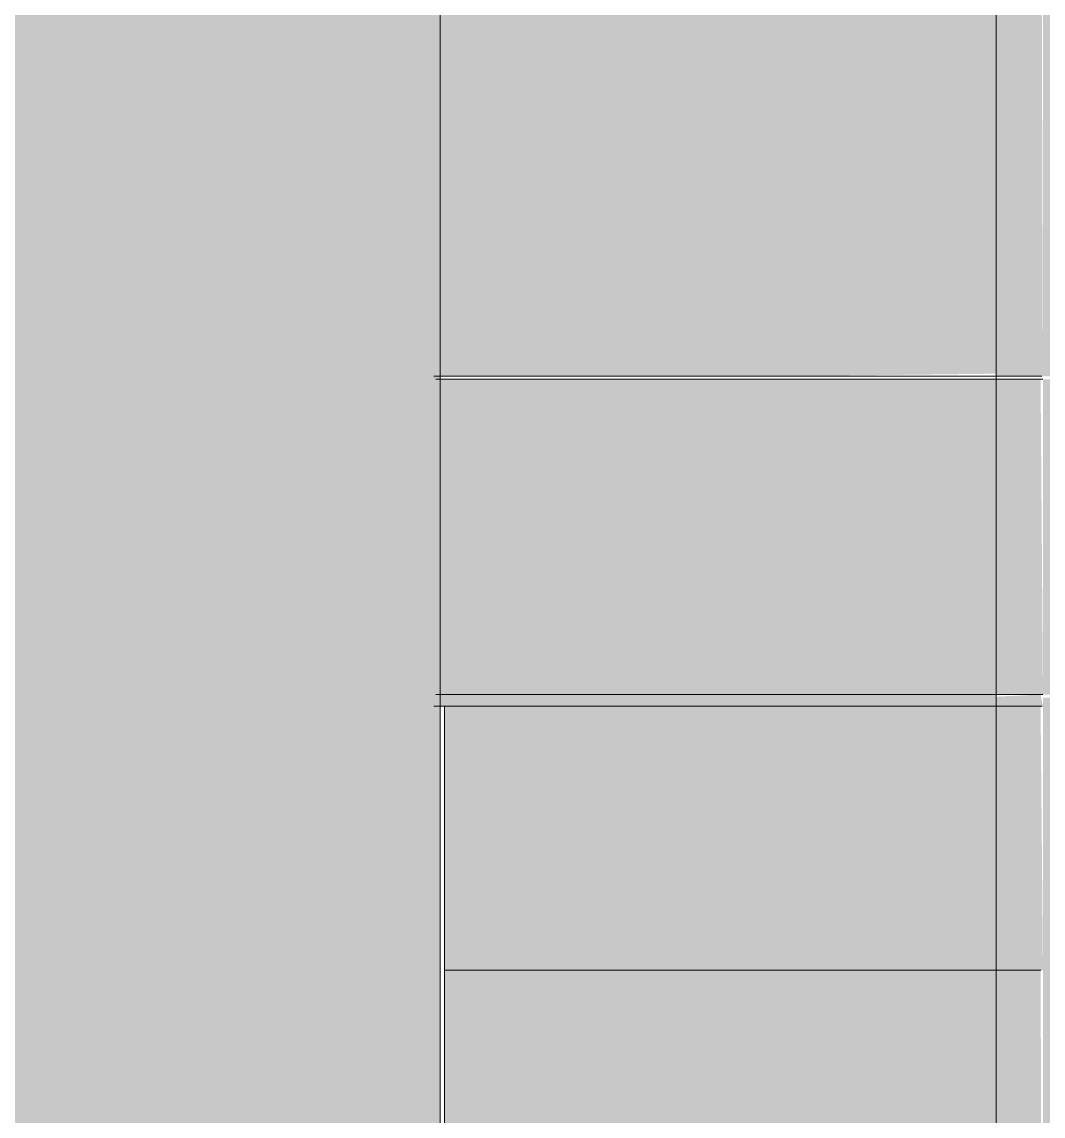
# Model space of a CAD drawing. Header units: millimetres. Extents: x -11450 to 1579, y -1115 to 3078.
# Drawn here: x -4561.5 to -4430, y 1256.2 to 1397.1 of the extents above; entities that cross this region are included whole.
import ezdxf

# ---------------------------------------------------------------- set-up
doc = ezdxf.new("R2010")
doc.units = ezdxf.units.MM
for name, color, linetype, lineweight in [('G-XREF-____-OTLN', 8, 'Continuous', 9), ('M-EQPM-____-OTLN', 50, 'Continuous', 9), ('P-PIPE-____-OTLN', 3, 'Continuous', 9), ('S-BEAR', 7, 'Continuous', 9)]:
    doc.layers.add(name, color=color, linetype=linetype, lineweight=lineweight)

# ---------------------------------------------------------------- blocks, each defined once
blk = doc.blocks.new('Filter column D940 26_01_26 - ASY SLM 1600 Filter column D940_iam-V168-Разрез 11')
at = {"layer": 'G-XREF-____-OTLN'}
blk.add_line((-4436, 2145.13), (-4436, 645.13), dxfattribs=at)
blk = doc.blocks.new('Filter column D940 26_01_26 - Standard-V169-Разрез 11')
blk.add_blockref('Filter column D940 26_01_26 - ASY SLM 1600 Filter column D940_iam-V168-Разрез 11', (0, 0))
blk = doc.blocks.new('BVI10_30__EAQ-EFM 220В - BVI10_30__EAQ-EFM Привод EFM1H d_20-110-V179-Разрез 11')
at = {"layer": 'P-PIPE-____-OTLN', "lineweight": 20}
for color, points in [(33, [(-4477.17, 1351.5), (-4462.05, 1351.56), (-4462.05, 1448.5), (-4507.62, 1448.5), (-4507.62, 1351.5), (-4483.13, 1351.5)]), (33, [(-4462.05, 1351.5), (-4435.99, 1351.82), (-4435.99, 1448.5), (-4462.05, 1448.44), (-4462.05, 1351.56)]), (253, [(-4429.99, 1351.5), (-4430.3, 1448.5), (-4435.99, 1448.18), (-4435.99, 1351.5), (-4430.3, 1351.5)]), (9, [(-4429.99, 1351.5), (-4384.05, 1351.5), (-4384.41, 1365), (-4397.07, 1365.17), (-4398.44, 1366.21), (-4399.3, 1367.65), (-4399.73, 1370), (-4399.6, 1431.29), (-4398.63, 1433.54), (-4397.61, 1434.57), (-4396.27, 1435), (-4384.41, 1435), (-4384.05, 1448.5), (-4429.99, 1448.5), (-4429.99, 1360.55)]), (33, [(-4507.62, 1310.5), (-4462.05, 1310.5), (-4462.05, 1351.1), (-4507.62, 1351.1), (-4507.62, 1323.14)]), (33, [(-4462.05, 1310.5), (-4435.99, 1310.5), (-4435.99, 1351.1), (-4462.05, 1351.1), (-4462.05, 1325.51)]), (253, [(-4429.99, 1310.5), (-4430.3, 1351.1), (-4435.99, 1351.1), (-4435.99, 1310.5), (-4430.3, 1310.5)]), (9, [(-4429.99, 1310.5), (-4380.31, 1310.5), (-4380.31, 1351.1), (-4429.99, 1351.1), (-4429.99, 1325.51)]), (33, [(-4462.05, 1309), (-4462.05, 1310.5), (-4507.62, 1310.5), (-4507.62, 1309), (-4465.7, 1309)]), (33, [(-4447.08, 1309), (-4435.99, 1309), (-4435.99, 1310.5), (-4462.05, 1310.5), (-4462.05, 1309)]), (253, [(-4430.3, 1309), (-4429.99, 1309), (-4430.3, 1310.5), (-4435.99, 1310.24), (-4435.99, 1309), (-4432.11, 1309)]), (9, [(-4386.79, 1309), (-4383.82, 1309), (-4380.31, 1310.5), (-4429.99, 1310.11), (-4429.99, 1309), (-4388.3, 1309)]), (33, [(-4493.87, 1275), (-4462.05, 1275), (-4462.05, 1309), (-4507.05, 1309), (-4507.05, 1275), (-4501.02, 1275)]), (33, [(-4462.05, 1275), (-4435.99, 1275), (-4435.99, 1309), (-4462.05, 1309), (-4462.05, 1290.47)]), (253, [(-4435.99, 1275), (-4429.99, 1275), (-4430.3, 1309), (-4435.99, 1309), (-4435.99, 1290.47)]), (9, [(-4429.99, 1275), (-4417.05, 1275), (-4417.05, 1309), (-4429.99, 1309), (-4429.99, 1290.47)])]:
    blk.add_hatch(color=color, dxfattribs=at).paths.add_polyline_path(points)
at = {"layer": 'P-PIPE-____-OTLN', "color": 7, "lineweight": 20}
for p, q in [((-4462.05, 1351.5), (-4508.45, 1351.5)), ((-4435.82, 1351.5), (-4462.05, 1351.5)), ((-4508.19, 1351.1), (-4462.05, 1351.1)), ((-4462.05, 1351.1), (-4435.91, 1351.1)), ((-4462.05, 1310.5), (-4508.19, 1310.5)), ((-4435.91, 1310.5), (-4462.05, 1310.5)), ((-4508.43, 1309), (-4462.05, 1309)), ((-4507.05, 1309), (-4507.05, 1275)), ((-4462.05, 1309), (-4435.83, 1309)), ((-4439.55, 1275), (-4439.87, 1275))]:
    blk.add_line(p, q, dxfattribs=at)
at = {"layer": 'P-PIPE-____-OTLN', "color": 252, "lineweight": 20}
for p, q in [((-4430.12, 1351.5), (-4435.82, 1351.5)), ((-4435.91, 1351.1), (-4430.02, 1351.1)), ((-4430.02, 1310.5), (-4435.91, 1310.5)), ((-4435.83, 1309), (-4430.09, 1309))]:
    blk.add_line(p, q, dxfattribs=at)
blk = doc.blocks.new('Стойка-2500 - Стойка-2500-V376-Разрез 11')
at = {"layer": 'S-BEAR'}
h = blk.add_hatch(color=256, dxfattribs=at)
h.paths.add_polyline_path([(-4507.62, 8), (-4507.62, 100), (-4567.62, 100), (-4567.62, 8)])
h.paths.add_polyline_path([(-4567.62, 140), (-4507.62, 140), (-4507.62, 2508), (-4567.62, 2508), (-4567.62, 169.11)])
blk.add_line((-4507.62, 140), (-4507.62, 2508), dxfattribs=at)

msp = doc.modelspace()

# ---------------------------------------------------------------- hatches: boundary and pattern name
at = {"layer": 'P-PIPE-____-OTLN'}
for color, points in [(33, [(-4491.4991, 1182), (-4462.0458, 1182), (-4462.0458, 1275), (-4507.0458, 1275), (-4507.0458, 1182), (-4493.8656, 1182)]), (33, [(-4457.7176, 1182), (-4435.9912, 1182), (-4435.9912, 1275), (-4462.0458, 1275), (-4462.0458, 1182)]), (253, [(-4429.9913, 1182), (-4430.2952, 1275), (-4435.9912, 1275), (-4435.9912, 1182), (-4430.226, 1182)]), (9, [(-4418.5792, 1182), (-4417.0458, 1182), (-4417.0458, 1275), (-4429.9913, 1275), (-4429.9913, 1182), (-4418.8214, 1182)])]:
    msp.add_hatch(color=color, dxfattribs=at).paths.add_polyline_path(points)

# ---------------------------------------------------------------- linework, layer by layer
at = {"layer": 'P-PIPE-____-OTLN', "color": 7, "lineweight": 20}
for p, q in [((-4507.0458, 1275), (-4507.0458, 1182)), ((-4430.2879, 1275), (-4507.0458, 1275))]:
    msp.add_line(p, q, dxfattribs=at)

# ---------------------------------------------------------------- block references
at = {"layer": 'M-EQPM-____-OTLN'}
msp.add_blockref('Filter column D940 26_01_26 - Standard-V169-Разрез 11', (0, 0), dxfattribs=at)
at = {"layer": 'P-PIPE-____-OTLN', "color": 43, "lineweight": 20}
msp.add_blockref('BVI10_30__EAQ-EFM 220В - BVI10_30__EAQ-EFM Привод EFM1H d_20-110-V179-Разрез 11', (0, 0), dxfattribs=at)
at = {"layer": 'S-BEAR'}
msp.add_blockref('Стойка-2500 - Стойка-2500-V376-Разрез 11', (0, 0), dxfattribs=at)

doc.saveas('drawing.dxf')
